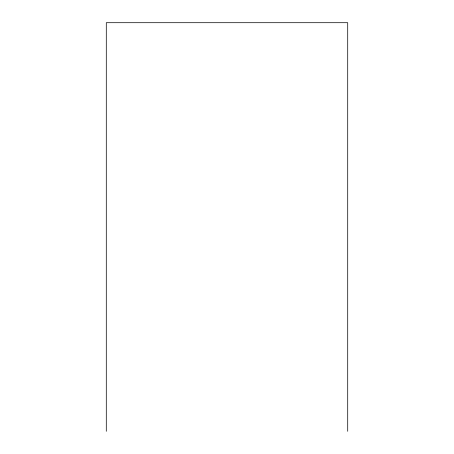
<?xml version="1.0" encoding="UTF-8"?>
<svg xmlns="http://www.w3.org/2000/svg" width="454" height="454" viewBox="0 0 454 454"><rect width="100%" height="100%" fill="white"/><g stroke="black" fill="none" stroke-linecap="round" stroke-linejoin="round"><path stroke-width="0.68" d="M347.707 431.3L347.707 22.7L106.293 22.7L106.293 431.3"/></g></svg>
